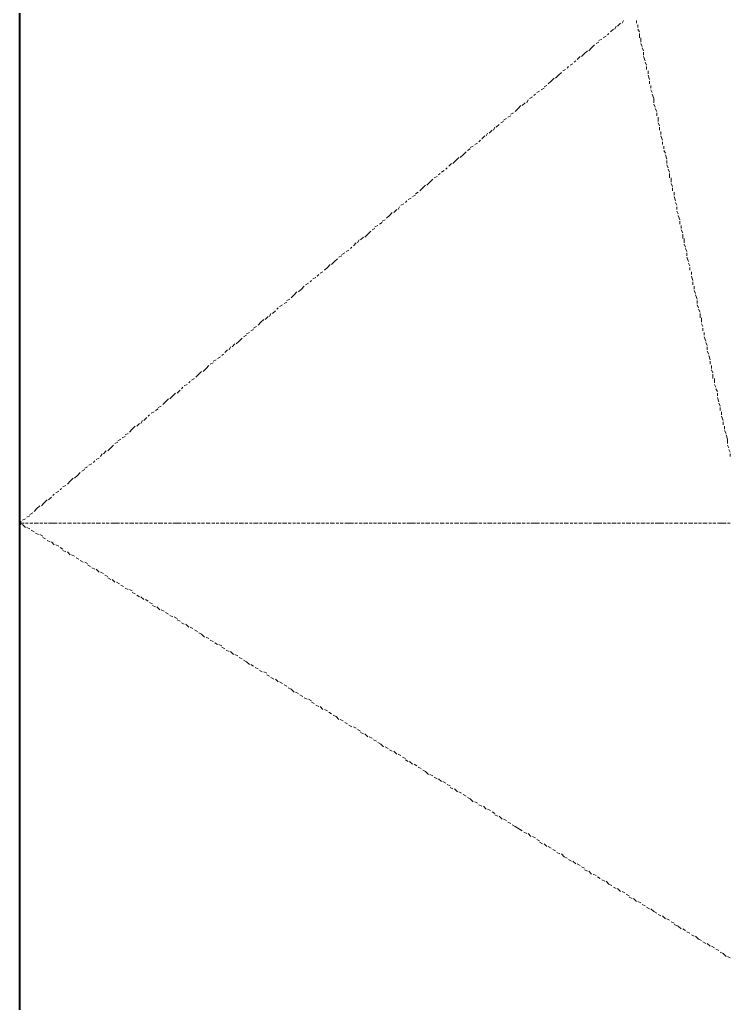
# Model space of a CAD drawing. Extents: x 0 to 604, y 0 to 420.
# Drawn here: x 199.81 to 210.23, y 354.45 to 368.86 of the extents above; entities that cross this region are included whole.
import ezdxf

# ---------------------------------------------------------------- set-up
doc = ezdxf.new("R2010")
doc.units = 0

msp = doc.modelspace()

# ---------------------------------------------------------------- linework, layer by layer
at = {"color": 7, "lineweight": 40}
msp.add_line((199.813, 397.743), (199.813, 310.219), dxfattribs=at)
at = {"color": 7, "lineweight": 25}
for p, q in [((199.813, 381.593), (199.813, 361.59)), ((199.813, 360.087), (199.813, 359.071)), ((199.813, 356.193), (199.813, 358.119)), ((199.813, 357.568), (199.813, 337.566))]:
    msp.add_line(p, q, dxfattribs=at)
at = {"color": 7, "lineweight": 5}
for p, q in [((199.813, 368.808), (199.813, 368.85)), ((199.813, 368.745), (199.813, 368.787)), ((199.813, 368.66), (199.813, 368.723)), ((208.513, 368.723), (208.47, 368.681)), ((208.555, 368.766), (208.534, 368.723)), ((208.619, 368.808), (208.576, 368.766)), ((208.661, 368.85), (208.64, 368.808)), ((208.851, 368.808), (208.851, 368.85)), ((208.873, 368.745), (208.873, 368.787)), ((208.894, 368.681), (208.873, 368.723)), ((199.813, 368.596), (199.813, 368.66)), ((208.407, 368.617), (208.365, 368.596)), ((208.449, 368.66), (208.428, 368.639)), ((208.894, 368.596), (208.894, 368.66)), ((208.915, 368.533), (208.915, 368.596)), ((199.813, 368.533), (199.813, 368.575)), ((199.813, 368.469), (199.813, 368.512)), ((199.813, 368.385), (199.813, 368.448)), ((208.195, 368.448), (208.153, 368.406)), ((208.238, 368.49), (208.195, 368.448)), ((208.301, 368.533), (208.259, 368.512)), ((208.343, 368.575), (208.301, 368.554)), ((208.936, 368.469), (208.915, 368.512)), ((208.957, 368.406), (208.936, 368.448)), ((199.813, 368.321), (199.813, 368.363)), ((199.813, 368.258), (199.813, 368.3)), ((208.026, 368.321), (207.984, 368.279)), ((208.089, 368.363), (208.047, 368.321)), ((208.132, 368.406), (208.089, 368.363)), ((208.957, 368.342), (208.957, 368.385)), ((208.978, 368.258), (208.957, 368.321)), ((199.813, 368.173), (199.813, 368.236)), ((199.813, 368.11), (199.813, 368.152)), ((207.857, 368.173), (207.835, 368.152)), ((207.92, 368.215), (207.878, 368.194)), ((207.963, 368.258), (207.941, 368.236)), ((209, 368.194), (208.978, 368.236)), ((209, 368.131), (209, 368.173)), ((199.813, 368.046), (199.813, 368.088)), ((199.813, 367.961), (199.813, 368.025)), ((207.645, 368.004), (207.603, 367.961)), ((207.708, 368.046), (207.666, 368.004)), ((207.751, 368.088), (207.708, 368.046)), ((207.814, 368.131), (207.772, 368.11)), ((209.021, 368.067), (209.021, 368.11)), ((209.042, 367.983), (209.021, 368.046)), ((199.813, 367.898), (199.813, 367.94)), ((199.813, 367.834), (199.813, 367.877)), ((207.539, 367.898), (207.497, 367.877)), ((207.603, 367.961), (207.56, 367.919)), ((209.042, 367.919), (209.042, 367.961)), ((209.063, 367.855), (209.063, 367.898)), ((199.813, 367.75), (199.813, 367.813)), ((199.813, 367.686), (199.813, 367.75)), ((207.327, 367.728), (207.285, 367.707)), ((207.37, 367.771), (207.349, 367.75)), ((207.433, 367.813), (207.391, 367.792)), ((207.497, 367.855), (207.454, 367.834)), ((209.084, 367.792), (209.063, 367.834)), ((209.106, 367.707), (209.084, 367.771)), ((199.813, 367.623), (199.813, 367.665)), ((199.813, 367.559), (199.813, 367.601)), ((207.158, 367.601), (207.116, 367.559)), ((207.222, 367.644), (207.179, 367.601)), ((207.264, 367.686), (207.243, 367.644)), ((209.106, 367.644), (209.106, 367.707)), ((209.127, 367.58), (209.106, 367.623)), ((199.813, 367.474), (199.813, 367.538)), ((199.813, 367.411), (199.813, 367.453)), ((207.01, 367.453), (206.968, 367.432)), ((207.052, 367.496), (207.01, 367.474)), ((207.116, 367.559), (207.073, 367.517)), ((209.148, 367.517), (209.127, 367.559)), ((209.148, 367.453), (209.148, 367.496)), ((209.169, 367.369), (209.169, 367.432)), ((199.813, 367.348), (199.813, 367.39)), ((199.813, 367.263), (199.813, 367.326)), ((206.777, 367.284), (206.756, 367.242)), ((206.841, 367.326), (206.798, 367.284)), ((206.904, 367.369), (206.862, 367.348)), ((206.946, 367.411), (206.904, 367.39)), ((209.19, 367.305), (209.169, 367.348)), ((209.19, 367.242), (209.19, 367.284)), ((199.813, 367.199), (199.813, 367.242)), ((199.813, 367.136), (199.813, 367.178)), ((206.629, 367.157), (206.587, 367.115)), ((206.671, 367.199), (206.65, 367.157)), ((206.735, 367.242), (206.692, 367.199)), ((209.211, 367.178), (209.211, 367.221)), ((209.232, 367.093), (209.211, 367.157)), ((199.813, 367.051), (199.813, 367.115)), ((199.813, 366.988), (199.813, 367.03)), ((206.46, 367.009), (206.417, 366.988)), ((206.523, 367.051), (206.481, 367.03)), ((206.565, 367.093), (206.544, 367.072)), ((209.232, 367.03), (209.232, 367.072)), ((209.254, 366.966), (209.254, 367.009)), ((199.813, 366.924), (199.813, 366.966)), ((199.813, 366.839), (199.813, 366.903)), ((206.311, 366.882), (206.269, 366.839)), ((206.354, 366.924), (206.311, 366.882)), ((206.417, 366.966), (206.375, 366.945)), ((209.275, 366.903), (209.254, 366.945)), ((209.296, 366.818), (209.275, 366.882)), ((199.813, 366.776), (199.813, 366.839)), ((199.813, 366.712), (199.813, 366.755)), ((206.142, 366.755), (206.1, 366.712)), ((206.206, 366.797), (206.163, 366.755)), ((206.248, 366.839), (206.206, 366.797)), ((209.296, 366.755), (209.296, 366.797)), ((209.317, 366.691), (209.296, 366.734)), ((199.813, 366.649), (199.813, 366.691)), ((199.813, 366.564), (199.813, 366.628)), ((205.93, 366.564), (205.888, 366.543)), ((205.973, 366.607), (205.952, 366.585)), ((206.036, 366.649), (205.994, 366.628)), ((206.079, 366.691), (206.058, 366.67)), ((209.338, 366.628), (209.317, 366.67)), ((209.338, 366.543), (209.338, 366.607)), ((199.813, 366.501), (199.813, 366.543)), ((199.813, 366.437), (199.813, 366.48)), ((205.761, 366.437), (205.719, 366.395)), ((205.825, 366.48), (205.782, 366.437)), ((205.867, 366.522), (205.825, 366.48)), ((209.359, 366.48), (209.359, 366.543)), ((209.381, 366.416), (209.359, 366.459)), ((199.813, 366.353), (199.813, 366.416)), ((199.813, 366.289), (199.813, 366.332)), ((205.613, 366.289), (205.571, 366.268)), ((205.655, 366.332), (205.613, 366.31)), ((205.719, 366.395), (205.677, 366.353)), ((209.381, 366.353), (209.381, 366.395)), ((209.402, 366.289), (209.402, 366.332)), ((199.813, 366.226), (199.813, 366.268)), ((199.813, 366.141), (199.813, 366.204)), ((205.444, 366.162), (205.401, 366.141)), ((205.486, 366.204), (205.465, 366.183)), ((205.549, 366.247), (205.507, 366.226)), ((209.423, 366.204), (209.402, 366.268)), ((209.444, 366.141), (209.423, 366.183)), ((199.813, 366.077), (199.813, 366.12)), ((199.813, 366.014), (199.813, 366.056)), ((199.813, 365.929), (199.813, 365.993)), ((205.232, 365.993), (205.19, 365.95)), ((205.274, 366.035), (205.232, 365.993)), ((205.338, 366.077), (205.295, 366.035)), ((205.38, 366.12), (205.359, 366.077)), ((209.444, 366.077), (209.444, 366.12)), ((209.465, 366.014), (209.444, 366.056)), ((209.486, 365.929), (209.465, 365.993)), ((199.813, 365.866), (199.813, 365.929)), ((199.813, 365.802), (199.813, 365.845)), ((205.063, 365.845), (205.02, 365.824)), ((205.126, 365.887), (205.084, 365.866)), ((205.168, 365.929), (205.126, 365.908)), ((209.486, 365.866), (209.486, 365.908)), ((209.508, 365.802), (209.508, 365.845)), ((199.813, 365.739), (199.813, 365.781)), ((199.813, 365.654), (199.813, 365.718)), ((204.915, 365.718), (204.872, 365.675)), ((204.957, 365.76), (204.915, 365.718)), ((205.02, 365.802), (204.978, 365.781)), ((209.529, 365.739), (209.508, 365.781)), ((209.529, 365.654), (209.529, 365.718)), ((199.813, 365.591), (199.813, 365.633)), ((199.813, 365.527), (199.813, 365.569)), ((204.745, 365.591), (204.703, 365.548)), ((204.787, 365.633), (204.766, 365.591)), ((204.851, 365.675), (204.809, 365.633)), ((209.55, 365.591), (209.55, 365.654)), ((209.571, 365.527), (209.55, 365.569)), ((199.813, 365.442), (199.813, 365.506)), ((199.813, 365.379), (199.813, 365.421)), ((204.576, 365.442), (204.534, 365.421)), ((204.639, 365.485), (204.597, 365.464)), ((204.682, 365.527), (204.661, 365.506)), ((209.592, 365.464), (209.571, 365.506)), ((209.592, 365.4), (209.592, 365.442)), ((199.813, 365.315), (199.813, 365.358)), ((199.813, 365.231), (199.813, 365.294)), ((204.364, 365.273), (204.322, 365.231)), ((204.428, 365.315), (204.385, 365.273)), ((204.47, 365.358), (204.428, 365.315)), ((204.534, 365.4), (204.491, 365.379)), ((209.613, 365.315), (209.592, 365.379)), ((209.635, 365.252), (209.613, 365.294)), ((199.813, 365.167), (199.813, 365.21)), ((199.813, 365.104), (199.813, 365.146)), ((204.195, 365.125), (204.174, 365.104)), ((204.258, 365.167), (204.216, 365.146)), ((204.322, 365.231), (204.28, 365.188)), ((209.635, 365.188), (209.635, 365.231)), ((209.656, 365.125), (209.656, 365.167)), ((199.813, 365.019), (199.813, 365.083)), ((199.813, 364.956), (199.813, 365.019)), ((204.047, 364.998), (204.004, 364.977)), ((204.089, 365.04), (204.068, 365.019)), ((204.152, 365.083), (204.11, 365.062)), ((209.677, 365.04), (209.656, 365.104)), ((209.677, 364.977), (209.677, 365.019)), ((199.813, 364.892), (199.813, 364.935)), ((199.813, 364.829), (199.813, 364.871)), ((203.877, 364.871), (203.835, 364.829)), ((203.941, 364.913), (203.899, 364.871)), ((203.983, 364.956), (203.941, 364.913)), ((209.698, 364.913), (209.698, 364.956)), ((209.719, 364.85), (209.698, 364.892)), ((199.813, 364.744), (199.813, 364.807)), ((199.813, 364.68), (199.813, 364.723)), ((203.729, 364.723), (203.687, 364.702)), ((203.772, 364.765), (203.729, 364.744)), ((203.835, 364.829), (203.793, 364.786)), ((209.74, 364.765), (209.719, 364.829)), ((209.74, 364.702), (209.74, 364.744)), ((199.813, 364.617), (199.813, 364.659)), ((199.813, 364.532), (199.813, 364.596)), ((203.496, 364.553), (203.475, 364.511)), ((203.56, 364.596), (203.518, 364.553)), ((203.602, 364.638), (203.581, 364.617)), ((203.666, 364.68), (203.623, 364.659)), ((209.762, 364.638), (209.74, 364.68)), ((209.783, 364.575), (209.762, 364.617)), ((209.783, 364.49), (209.783, 364.553)), ((199.813, 364.469), (199.813, 364.511)), ((199.813, 364.405), (199.813, 364.448)), ((203.348, 364.426), (203.306, 364.384)), ((203.391, 364.469), (203.348, 364.426)), ((203.454, 364.511), (203.412, 364.469)), ((209.804, 364.426), (209.804, 364.49)), ((209.825, 364.363), (209.804, 364.405)), ((199.813, 364.321), (199.813, 364.384)), ((199.813, 364.257), (199.813, 364.299)), ((203.179, 364.278), (203.137, 364.257)), ((203.242, 364.321), (203.2, 364.299)), ((203.285, 364.363), (203.242, 364.342)), ((209.825, 364.299), (209.825, 364.342)), ((209.846, 364.236), (209.846, 364.278)), ((199.813, 364.194), (199.813, 364.236)), ((199.813, 364.109), (199.813, 364.173)), ((203.031, 364.151), (202.988, 364.109)), ((203.073, 364.194), (203.031, 364.151)), ((203.137, 364.236), (203.094, 364.215)), ((209.868, 364.151), (209.846, 364.215)), ((209.889, 364.088), (209.868, 364.13)), ((199.813, 364.046), (199.813, 364.109)), ((199.813, 363.982), (199.813, 364.024)), ((202.861, 364.024), (202.819, 363.982)), ((202.904, 364.067), (202.882, 364.024)), ((202.967, 364.109), (202.925, 364.067)), ((209.889, 364.024), (209.889, 364.067)), ((209.91, 363.961), (209.889, 364.003)), ((199.813, 363.918), (199.813, 363.961)), ((199.813, 363.834), (199.813, 363.897)), ((202.65, 363.834), (202.607, 363.813)), ((202.692, 363.876), (202.65, 363.855)), ((202.756, 363.918), (202.713, 363.897)), ((202.798, 363.961), (202.777, 363.94)), ((209.931, 363.876), (209.91, 363.94)), ((209.931, 363.813), (209.931, 363.855)), ((199.813, 363.77), (199.813, 363.813)), ((199.813, 363.707), (199.813, 363.749)), ((199.813, 363.622), (199.813, 363.686)), ((202.48, 363.707), (202.438, 363.664)), ((202.544, 363.749), (202.501, 363.707)), ((202.586, 363.791), (202.544, 363.749)), ((209.952, 363.749), (209.952, 363.791)), ((209.973, 363.686), (209.952, 363.728)), ((199.813, 363.559), (199.813, 363.601)), ((199.813, 363.495), (199.813, 363.538)), ((202.311, 363.559), (202.29, 363.538)), ((202.375, 363.601), (202.332, 363.58)), ((202.438, 363.664), (202.396, 363.622)), ((209.973, 363.601), (209.973, 363.664)), ((209.994, 363.538), (209.994, 363.601)), ((199.813, 363.41), (199.813, 363.474)), ((202.163, 363.432), (202.12, 363.389)), ((202.205, 363.474), (202.184, 363.453)), ((202.269, 363.516), (202.226, 363.495)), ((210.016, 363.474), (209.994, 363.516)), ((210.037, 363.41), (210.016, 363.453)), ((199.813, 363.347), (199.813, 363.389)), ((199.813, 363.283), (199.813, 363.326)), ((199.813, 363.199), (199.813, 363.262)), ((201.951, 363.262), (201.909, 363.22)), ((201.994, 363.305), (201.951, 363.262)), ((202.057, 363.347), (202.015, 363.305)), ((202.099, 363.389), (202.057, 363.347)), ((210.037, 363.347), (210.037, 363.389)), ((210.058, 363.262), (210.037, 363.326)), ((199.813, 363.135), (199.813, 363.199)), ((199.813, 363.072), (199.813, 363.114)), ((201.782, 363.114), (201.739, 363.093)), ((201.845, 363.156), (201.803, 363.135)), ((201.888, 363.199), (201.845, 363.178)), ((210.079, 363.199), (210.058, 363.241)), ((210.079, 363.135), (210.079, 363.178)), ((210.1, 363.072), (210.1, 363.114)), ((199.813, 363.008), (199.813, 363.051)), ((199.813, 362.924), (199.813, 362.987)), ((201.613, 362.987), (201.591, 362.945)), ((201.676, 363.029), (201.634, 362.987)), ((201.718, 363.072), (201.697, 363.051)), ((210.121, 362.987), (210.1, 363.051)), ((210.121, 362.924), (210.121, 362.966)), ((199.813, 362.86), (199.813, 362.902)), ((199.813, 362.797), (199.813, 362.839)), ((201.464, 362.86), (201.422, 362.818)), ((201.507, 362.902), (201.464, 362.86)), ((201.57, 362.945), (201.528, 362.902)), ((210.143, 362.86), (210.143, 362.902)), ((210.164, 362.797), (210.143, 362.839)), ((199.813, 362.712), (199.813, 362.776)), ((199.813, 362.649), (199.813, 362.691)), ((201.253, 362.67), (201.21, 362.649)), ((201.295, 362.712), (201.253, 362.691)), ((201.358, 362.754), (201.316, 362.733)), ((201.401, 362.797), (201.358, 362.776)), ((210.185, 362.712), (210.164, 362.776)), ((210.185, 362.649), (210.185, 362.712)), ((199.813, 362.585), (199.813, 362.627)), ((199.813, 362.5), (199.813, 362.564)), ((201.083, 362.543), (201.041, 362.5)), ((201.147, 362.585), (201.105, 362.543)), ((201.189, 362.627), (201.147, 362.585)), ((210.206, 362.585), (210.185, 362.627)), ((210.227, 362.521), (210.206, 362.564)), ((199.813, 362.437), (199.813, 362.479)), ((199.813, 362.373), (199.813, 362.416)), ((200.914, 362.394), (200.893, 362.373)), ((200.977, 362.437), (200.935, 362.416)), ((201.02, 362.5), (200.999, 362.458)), ((210.227, 362.458), (210.227, 362.5)), ((199.813, 362.289), (199.813, 362.352)), ((199.813, 362.225), (199.813, 362.289)), ((200.766, 362.267), (200.724, 362.246)), ((200.808, 362.31), (200.766, 362.289)), ((200.872, 362.352), (200.829, 362.331)), ((199.813, 362.162), (199.813, 362.204)), ((199.813, 362.098), (199.813, 362.14)), ((200.554, 362.098), (200.512, 362.056)), ((200.596, 362.14), (200.554, 362.098)), ((200.66, 362.183), (200.618, 362.14)), ((200.702, 362.225), (200.66, 362.183)), ((199.813, 362.014), (199.813, 362.077)), ((199.813, 361.95), (199.813, 361.992)), ((200.385, 361.95), (200.343, 361.929)), ((200.427, 361.992), (200.406, 361.971)), ((200.491, 362.035), (200.448, 362.014)), ((199.813, 361.887), (199.813, 361.929)), ((199.813, 361.802), (199.813, 361.865)), ((200.215, 361.823), (200.173, 361.781)), ((200.279, 361.865), (200.237, 361.823)), ((200.321, 361.908), (200.3, 361.887)), ((199.813, 361.738), (199.813, 361.781)), ((199.813, 361.675), (199.813, 361.717)), ((200.067, 361.696), (200.025, 361.654)), ((200.11, 361.738), (200.067, 361.696)), ((200.173, 361.781), (200.131, 361.738)), ((199.813, 361.59), (199.813, 361.654)), ((199.813, 361.527), (199.813, 361.569)), ((199.898, 361.548), (199.856, 361.527)), ((199.962, 361.59), (199.919, 361.569)), ((200.004, 361.632), (199.962, 361.611)), ((199.834, 361.505), (199.813, 361.484)), ((199.813, 361.463), (199.813, 361.505)), ((199.813, 361.484), (199.877, 361.484)), ((199.813, 361.484), (199.834, 361.463)), ((199.813, 361.378), (199.813, 361.442)), ((199.813, 361.315), (199.813, 361.378)), ((199.856, 361.463), (199.898, 361.421)), ((199.898, 361.484), (199.94, 361.484)), ((199.919, 361.421), (199.962, 361.4)), ((199.962, 361.484), (200.004, 361.484)), ((199.983, 361.378), (200.025, 361.357)), ((200.025, 361.484), (200.089, 361.484)), ((200.11, 361.484), (200.152, 361.484)), ((200.173, 361.484), (200.215, 361.484)), ((200.237, 361.484), (200.3, 361.484)), ((200.3, 361.484), (200.364, 361.484)), ((200.385, 361.484), (200.427, 361.484)), ((200.448, 361.484), (200.491, 361.484)), ((200.512, 361.484), (200.575, 361.484)), ((200.596, 361.484), (200.639, 361.484)), ((200.66, 361.484), (200.702, 361.484)), ((200.724, 361.484), (200.787, 361.484)), ((200.808, 361.484), (200.851, 361.484)), ((200.872, 361.484), (200.914, 361.484)), ((200.935, 361.484), (200.999, 361.484)), ((201.02, 361.484), (201.062, 361.484)), ((201.083, 361.484), (201.126, 361.484)), ((201.147, 361.484), (201.21, 361.484)), ((201.21, 361.484), (201.274, 361.484)), ((201.295, 361.484), (201.337, 361.484)), ((201.358, 361.484), (201.401, 361.484)), ((201.422, 361.484), (201.486, 361.484)), ((201.507, 361.484), (201.549, 361.484)), ((201.57, 361.484), (201.613, 361.484)), ((201.634, 361.484), (201.697, 361.484)), ((201.718, 361.484), (201.761, 361.484)), ((201.782, 361.484), (201.824, 361.484)), ((201.845, 361.484), (201.909, 361.484)), ((201.93, 361.484), (201.972, 361.484)), ((201.994, 361.484), (202.036, 361.484)), ((202.057, 361.484), (202.12, 361.484)), ((202.12, 361.484), (202.184, 361.484)), ((202.205, 361.484), (202.248, 361.484)), ((202.269, 361.484), (202.311, 361.484)), ((202.332, 361.484), (202.396, 361.484)), ((202.417, 361.484), (202.459, 361.484)), ((202.48, 361.484), (202.523, 361.484)), ((202.544, 361.484), (202.607, 361.484)), ((202.629, 361.484), (202.671, 361.484)), ((202.692, 361.484), (202.734, 361.484)), ((202.756, 361.484), (202.819, 361.484)), ((202.84, 361.484), (202.882, 361.484)), ((202.904, 361.484), (202.946, 361.484)), ((202.967, 361.484), (203.009, 361.484)), ((203.031, 361.484), (203.094, 361.484)), ((203.115, 361.484), (203.158, 361.484)), ((203.179, 361.484), (203.221, 361.484)), ((203.242, 361.484), (203.306, 361.484)), ((203.327, 361.484), (203.369, 361.484)), ((203.391, 361.484), (203.433, 361.484)), ((203.454, 361.484), (203.518, 361.484)), ((203.539, 361.484), (203.581, 361.484)), ((203.602, 361.484), (203.644, 361.484)), ((203.666, 361.484), (203.729, 361.484)), ((203.75, 361.484), (203.793, 361.484)), ((203.814, 361.484), (203.856, 361.484)), ((203.877, 361.484), (203.92, 361.484)), ((203.941, 361.484), (204.004, 361.484)), ((204.025, 361.484), (204.068, 361.484)), ((204.089, 361.484), (204.131, 361.484)), ((204.152, 361.484), (204.216, 361.484)), ((204.237, 361.484), (204.28, 361.484)), ((204.301, 361.484), (204.343, 361.484)), ((204.364, 361.484), (204.428, 361.484)), ((204.449, 361.484), (204.491, 361.484)), ((204.512, 361.484), (204.555, 361.484)), ((204.576, 361.484), (204.639, 361.484)), ((204.639, 361.484), (204.703, 361.484)), ((204.724, 361.484), (204.766, 361.484)), ((204.787, 361.484), (204.83, 361.484)), ((204.851, 361.484), (204.915, 361.484)), ((204.936, 361.484), (204.978, 361.484)), ((204.999, 361.484), (205.042, 361.484)), ((205.063, 361.484), (205.126, 361.484)), ((205.147, 361.484), (205.19, 361.484)), ((205.211, 361.484), (205.253, 361.484)), ((205.274, 361.484), (205.338, 361.484)), ((205.359, 361.484), (205.401, 361.484)), ((205.423, 361.484), (205.465, 361.484)), ((205.486, 361.484), (205.549, 361.484)), ((205.549, 361.484), (205.613, 361.484)), ((205.634, 361.484), (205.677, 361.484)), ((205.698, 361.484), (205.74, 361.484)), ((205.761, 361.484), (205.825, 361.484)), ((205.846, 361.484), (205.888, 361.484)), ((205.909, 361.484), (205.952, 361.484)), ((205.973, 361.484), (206.036, 361.484)), ((206.058, 361.484), (206.1, 361.484)), ((206.121, 361.484), (206.163, 361.484)), ((206.185, 361.484), (206.248, 361.484)), ((206.269, 361.484), (206.311, 361.484)), ((206.333, 361.484), (206.375, 361.484)), ((206.396, 361.484), (206.46, 361.484)), ((206.46, 361.484), (206.523, 361.484)), ((206.544, 361.484), (206.587, 361.484)), ((206.608, 361.484), (206.65, 361.484)), ((206.671, 361.484), (206.735, 361.484)), ((206.756, 361.484), (206.798, 361.484)), ((206.82, 361.484), (206.862, 361.484)), ((206.883, 361.484), (206.946, 361.484)), ((206.968, 361.484), (207.01, 361.484)), ((207.031, 361.484), (207.073, 361.484)), ((207.095, 361.484), (207.158, 361.484)), ((207.179, 361.484), (207.222, 361.484)), ((207.243, 361.484), (207.285, 361.484)), ((207.306, 361.484), (207.37, 361.484)), ((207.37, 361.484), (207.433, 361.484)), ((207.454, 361.484), (207.497, 361.484)), ((207.518, 361.484), (207.56, 361.484)), ((207.582, 361.484), (207.645, 361.484)), ((207.666, 361.484), (207.708, 361.484)), ((207.73, 361.484), (207.772, 361.484)), ((207.793, 361.484), (207.857, 361.484)), ((207.878, 361.484), (207.92, 361.484)), ((207.941, 361.484), (207.984, 361.484)), ((208.005, 361.484), (208.068, 361.484)), ((208.089, 361.484), (208.132, 361.484)), ((208.153, 361.484), (208.195, 361.484)), ((208.216, 361.484), (208.28, 361.484)), ((208.28, 361.484), (208.343, 361.484)), ((208.365, 361.484), (208.407, 361.484)), ((208.428, 361.484), (208.47, 361.484)), ((208.492, 361.484), (208.555, 361.484)), ((208.576, 361.484), (208.619, 361.484)), ((208.64, 361.484), (208.682, 361.484)), ((208.703, 361.484), (208.767, 361.484)), ((208.788, 361.484), (208.83, 361.484)), ((208.851, 361.484), (208.894, 361.484)), ((208.915, 361.484), (208.978, 361.484)), ((209, 361.484), (209.042, 361.484)), ((209.063, 361.484), (209.106, 361.484)), ((209.127, 361.484), (209.19, 361.484)), ((209.19, 361.484), (209.254, 361.484)), ((209.275, 361.484), (209.317, 361.484)), ((209.338, 361.484), (209.381, 361.484)), ((209.402, 361.484), (209.465, 361.484)), ((209.486, 361.484), (209.529, 361.484)), ((209.55, 361.484), (209.592, 361.484)), ((209.613, 361.484), (209.677, 361.484)), ((209.698, 361.484), (209.74, 361.484)), ((209.762, 361.484), (209.804, 361.484)), ((209.825, 361.484), (209.889, 361.484)), ((209.91, 361.484), (209.952, 361.484)), ((209.973, 361.484), (210.016, 361.484)), ((210.037, 361.484), (210.1, 361.484)), ((210.1, 361.484), (210.164, 361.484)), ((210.185, 361.484), (210.227, 361.484)), ((199.813, 361.252), (199.813, 361.294)), ((199.813, 361.188), (199.813, 361.23)), ((200.046, 361.336), (200.089, 361.315)), ((200.11, 361.315), (200.152, 361.294)), ((200.152, 361.273), (200.194, 361.252)), ((200.215, 361.23), (200.258, 361.209)), ((199.813, 361.103), (199.813, 361.167)), ((200.279, 361.209), (200.321, 361.167)), ((200.343, 361.167), (200.385, 361.146)), ((200.406, 361.125), (200.448, 361.103)), ((199.813, 361.04), (199.813, 361.082)), ((199.813, 360.976), (199.813, 361.019)), ((199.813, 360.892), (199.813, 360.955)), ((200.448, 361.082), (200.491, 361.061)), ((200.512, 361.061), (200.554, 361.019)), ((200.575, 361.019), (200.618, 360.997)), ((200.639, 360.976), (200.681, 360.955)), ((199.813, 360.828), (199.813, 360.87)), ((199.813, 360.765), (199.813, 360.807)), ((200.702, 360.934), (200.745, 360.913)), ((200.766, 360.913), (200.808, 360.892)), ((200.808, 360.87), (200.851, 360.849)), ((200.872, 360.828), (200.914, 360.807)), ((200.935, 360.807), (200.977, 360.765)), ((199.813, 360.68), (199.813, 360.743)), ((199.813, 360.616), (199.813, 360.659)), ((200.999, 360.765), (201.041, 360.743)), ((201.062, 360.722), (201.105, 360.701)), ((201.105, 360.68), (201.147, 360.659)), ((201.168, 360.659), (201.21, 360.616)), ((199.813, 360.553), (199.813, 360.595)), ((199.813, 360.468), (199.813, 360.532)), ((201.232, 360.616), (201.274, 360.595)), ((201.295, 360.574), (201.337, 360.553)), ((201.358, 360.532), (201.401, 360.511)), ((201.422, 360.511), (201.464, 360.49)), ((199.813, 360.405), (199.813, 360.468)), ((199.813, 360.341), (199.813, 360.384)), ((201.464, 360.468), (201.507, 360.447)), ((201.528, 360.426), (201.57, 360.405)), ((201.591, 360.405), (201.634, 360.363)), ((199.813, 360.278), (199.813, 360.32)), ((199.813, 360.193), (199.813, 360.257)), ((201.655, 360.363), (201.697, 360.341)), ((201.718, 360.32), (201.761, 360.299)), ((201.761, 360.278), (201.803, 360.257)), ((201.824, 360.257), (201.867, 360.214)), ((199.813, 360.13), (199.813, 360.172)), ((199.813, 360.066), (199.813, 360.108)), ((201.888, 360.214), (201.93, 360.193)), ((201.951, 360.172), (201.994, 360.151)), ((202.015, 360.13), (202.057, 360.108)), ((202.078, 360.108), (202.12, 360.087)), ((199.813, 359.981), (199.813, 360.045)), ((199.813, 359.918), (199.813, 359.96)), ((202.12, 360.066), (202.163, 360.045)), ((202.184, 360.024), (202.226, 360.003)), ((202.248, 360.003), (202.29, 359.96)), ((202.311, 359.96), (202.353, 359.939)), ((199.813, 359.854), (199.813, 359.897)), ((199.813, 359.77), (199.813, 359.833)), ((202.375, 359.918), (202.417, 359.897)), ((202.438, 359.876), (202.48, 359.854)), ((202.48, 359.854), (202.523, 359.812)), ((202.544, 359.812), (202.586, 359.791)), ((199.813, 359.706), (199.813, 359.749)), ((199.813, 359.643), (199.813, 359.685)), ((202.607, 359.77), (202.65, 359.749)), ((202.671, 359.728), (202.713, 359.706)), ((202.734, 359.706), (202.777, 359.685)), ((202.777, 359.664), (202.819, 359.643)), ((199.813, 359.558), (199.813, 359.622)), ((199.813, 359.495), (199.813, 359.558)), ((202.84, 359.622), (202.882, 359.601)), ((202.904, 359.601), (202.946, 359.558)), ((202.967, 359.558), (203.009, 359.537)), ((203.031, 359.516), (203.073, 359.495)), ((199.813, 359.431), (199.813, 359.474)), ((199.813, 359.368), (199.813, 359.41)), ((203.094, 359.474), (203.137, 359.452)), ((203.137, 359.452), (203.179, 359.41)), ((203.2, 359.41), (203.242, 359.389)), ((203.263, 359.368), (203.306, 359.346)), ((199.813, 359.283), (199.813, 359.346)), ((199.813, 359.219), (199.813, 359.262)), ((203.327, 359.325), (203.369, 359.304)), ((203.391, 359.304), (203.433, 359.283)), ((203.433, 359.262), (203.475, 359.241)), ((203.496, 359.219), (203.539, 359.198)), ((199.813, 359.156), (199.813, 359.198)), ((199.813, 359.071), (199.813, 359.135)), ((203.56, 359.198), (203.602, 359.156)), ((203.623, 359.156), (203.666, 359.135)), ((203.687, 359.114), (203.729, 359.092)), ((203.75, 359.071), (203.793, 359.05)), ((199.813, 359.008), (199.813, 359.05)), ((199.813, 358.944), (199.813, 358.987)), ((199.813, 358.86), (199.813, 358.923)), ((203.793, 359.05), (203.835, 359.008)), ((203.856, 359.008), (203.899, 358.987)), ((203.92, 358.966), (203.962, 358.944)), ((203.983, 358.923), (204.025, 358.902)), ((199.813, 358.796), (199.813, 358.839)), ((204.047, 358.902), (204.089, 358.881)), ((204.089, 358.86), (204.131, 358.839)), ((204.152, 358.817), (204.195, 358.796)), ((204.216, 358.796), (204.258, 358.754)), ((199.813, 358.733), (199.813, 358.775)), ((199.813, 358.648), (199.813, 358.711)), ((199.813, 358.584), (199.813, 358.648)), ((204.28, 358.754), (204.322, 358.733)), ((204.343, 358.711), (204.385, 358.69)), ((204.406, 358.669), (204.449, 358.648)), ((204.449, 358.648), (204.491, 358.606)), ((199.813, 358.521), (199.813, 358.563)), ((199.813, 358.457), (199.813, 358.5)), ((204.512, 358.606), (204.555, 358.584)), ((204.576, 358.563), (204.618, 358.542)), ((204.639, 358.521), (204.682, 358.5)), ((204.703, 358.5), (204.745, 358.479)), ((199.813, 358.373), (199.813, 358.436)), ((199.813, 358.309), (199.813, 358.352)), ((204.766, 358.457), (204.809, 358.436)), ((204.809, 358.415), (204.851, 358.394)), ((204.872, 358.394), (204.915, 358.352)), ((204.936, 358.352), (204.978, 358.33)), ((199.813, 358.246), (199.813, 358.288)), ((199.813, 358.161), (199.813, 358.225)), ((204.999, 358.309), (205.042, 358.288)), ((205.063, 358.267), (205.105, 358.246)), ((205.105, 358.246), (205.147, 358.204)), ((205.168, 358.204), (205.211, 358.182)), ((199.813, 358.098), (199.813, 358.14)), ((199.813, 358.034), (199.813, 358.077)), ((205.232, 358.161), (205.274, 358.14)), ((205.295, 358.14), (205.338, 358.098)), ((205.359, 358.098), (205.401, 358.077)), ((199.813, 357.949), (199.813, 358.013)), ((199.813, 357.886), (199.813, 357.928)), ((205.423, 358.055), (205.465, 358.034)), ((205.465, 358.013), (205.507, 357.992)), ((205.528, 357.992), (205.571, 357.949)), ((205.592, 357.949), (205.634, 357.928)), ((199.813, 357.822), (199.813, 357.865)), ((199.813, 357.738), (199.813, 357.801)), ((205.655, 357.907), (205.698, 357.886)), ((205.719, 357.865), (205.761, 357.844)), ((205.761, 357.844), (205.804, 357.801)), ((205.825, 357.801), (205.867, 357.78)), ((199.813, 357.674), (199.813, 357.738)), ((199.813, 357.611), (199.813, 357.653)), ((205.888, 357.759), (205.93, 357.738)), ((205.952, 357.738), (205.994, 357.695)), ((206.015, 357.695), (206.058, 357.674)), ((206.079, 357.653), (206.121, 357.632)), ((199.813, 357.547), (199.813, 357.59)), ((199.813, 357.463), (199.813, 357.526)), ((206.121, 357.611), (206.163, 357.59)), ((206.185, 357.59), (206.227, 357.547)), ((206.248, 357.547), (206.29, 357.526)), ((206.311, 357.505), (206.354, 357.484)), ((199.813, 357.399), (199.813, 357.442)), ((199.813, 357.336), (199.813, 357.378)), ((206.375, 357.463), (206.417, 357.442)), ((206.417, 357.442), (206.46, 357.399)), ((206.481, 357.399), (206.523, 357.378)), ((206.544, 357.357), (206.587, 357.336)), ((206.608, 357.336), (206.65, 357.293)), ((199.813, 357.251), (199.813, 357.315)), ((199.813, 357.187), (199.813, 357.23)), ((206.671, 357.293), (206.714, 357.272)), ((206.735, 357.251), (206.777, 357.23)), ((206.777, 357.209), (206.82, 357.187)), ((199.813, 357.124), (199.813, 357.166)), ((199.813, 357.039), (199.813, 357.103)), ((206.841, 357.187), (206.883, 357.145)), ((206.904, 357.145), (206.946, 357.124)), ((206.968, 357.103), (207.01, 357.082)), ((207.031, 357.06), (207.073, 357.039)), ((199.813, 356.976), (199.813, 357.018)), ((199.813, 356.912), (199.813, 356.955)), ((207.073, 357.039), (207.137, 356.997)), ((207.137, 356.997), (207.179, 356.976)), ((207.201, 356.955), (207.243, 356.933)), ((207.264, 356.933), (207.306, 356.891)), ((199.813, 356.828), (199.813, 356.891)), ((199.813, 356.764), (199.813, 356.828)), ((207.327, 356.891), (207.37, 356.87)), ((207.391, 356.849), (207.433, 356.828)), ((207.433, 356.807), (207.476, 356.785)), ((207.497, 356.785), (207.539, 356.743)), ((199.813, 356.701), (199.813, 356.743)), ((199.813, 356.637), (199.813, 356.68)), ((199.813, 356.553), (199.813, 356.616)), ((207.56, 356.743), (207.603, 356.722)), ((207.624, 356.701), (207.666, 356.68)), ((207.687, 356.658), (207.73, 356.637)), ((207.751, 356.637), (207.793, 356.595)), ((199.813, 356.489), (199.813, 356.531)), ((207.793, 356.595), (207.835, 356.574)), ((207.857, 356.553), (207.899, 356.531)), ((207.92, 356.531), (207.963, 356.489)), ((207.984, 356.489), (208.026, 356.468)), ((199.813, 356.425), (199.813, 356.468)), ((199.813, 356.341), (199.813, 356.404)), ((208.047, 356.447), (208.089, 356.425)), ((208.089, 356.404), (208.132, 356.383)), ((208.153, 356.383), (208.195, 356.341)), ((208.216, 356.341), (208.259, 356.32)), ((199.813, 356.277), (199.813, 356.32)), ((199.813, 356.214), (199.813, 356.256)), ((199.813, 356.129), (199.813, 356.193)), ((208.28, 356.298), (208.322, 356.277)), ((208.343, 356.256), (208.386, 356.235)), ((208.407, 356.235), (208.449, 356.193)), ((208.449, 356.193), (208.492, 356.171)), ((199.813, 356.066), (199.813, 356.108)), ((199.813, 356.002), (199.813, 356.045)), ((208.513, 356.15), (208.555, 356.129)), ((208.576, 356.129), (208.619, 356.087)), ((208.64, 356.087), (208.682, 356.066)), ((208.703, 356.045), (208.746, 356.023)), ((199.813, 355.918), (199.813, 355.981)), ((199.813, 355.854), (199.813, 355.918)), ((208.746, 356.002), (208.788, 355.981)), ((208.809, 355.981), (208.851, 355.939)), ((208.873, 355.939), (208.915, 355.918)), ((208.936, 355.896), (208.978, 355.875)), ((199.813, 355.791), (199.813, 355.833)), ((199.813, 355.727), (199.813, 355.769)), ((209, 355.854), (209.042, 355.833)), ((209.063, 355.833), (209.106, 355.791)), ((209.106, 355.791), (209.148, 355.769)), ((199.813, 355.642), (199.813, 355.706)), ((199.813, 355.579), (199.813, 355.621)), ((209.169, 355.748), (209.211, 355.727)), ((209.232, 355.727), (209.275, 355.685)), ((209.296, 355.685), (209.338, 355.663)), ((209.359, 355.642), (209.402, 355.621)), ((199.813, 355.515), (199.813, 355.558)), ((199.813, 355.431), (199.813, 355.494)), ((209.402, 355.6), (209.465, 355.579)), ((209.465, 355.579), (209.508, 355.536)), ((209.529, 355.536), (209.571, 355.515)), ((209.592, 355.494), (209.635, 355.473)), ((199.813, 355.367), (199.813, 355.409)), ((199.813, 355.304), (199.813, 355.346)), ((209.656, 355.452), (209.698, 355.431)), ((209.719, 355.431), (209.762, 355.388)), ((209.762, 355.388), (209.804, 355.367)), ((209.825, 355.346), (209.868, 355.325)), ((209.889, 355.325), (209.931, 355.282)), ((199.813, 355.219), (199.813, 355.282)), ((199.813, 355.156), (199.813, 355.198)), ((209.952, 355.282), (209.994, 355.261)), ((210.016, 355.24), (210.058, 355.219)), ((210.079, 355.198), (210.121, 355.177)), ((210.121, 355.177), (210.164, 355.134)), ((199.813, 355.092), (199.813, 355.134)), ((199.813, 355.007), (199.813, 355.071)), ((210.185, 355.134), (210.227, 355.113)), ((199.813, 354.944), (199.813, 355.007)), ((199.813, 354.88), (199.813, 354.923)), ((199.813, 354.817), (199.813, 354.859)), ((199.813, 354.732), (199.813, 354.796)), ((199.813, 354.669), (199.813, 354.711)), ((199.813, 354.605), (199.813, 354.647)), ((199.813, 354.521), (199.813, 354.584)), ((199.813, 354.457), (199.813, 354.499))]:
    msp.add_line(p, q, dxfattribs=at)

doc.saveas('drawing.dxf')
